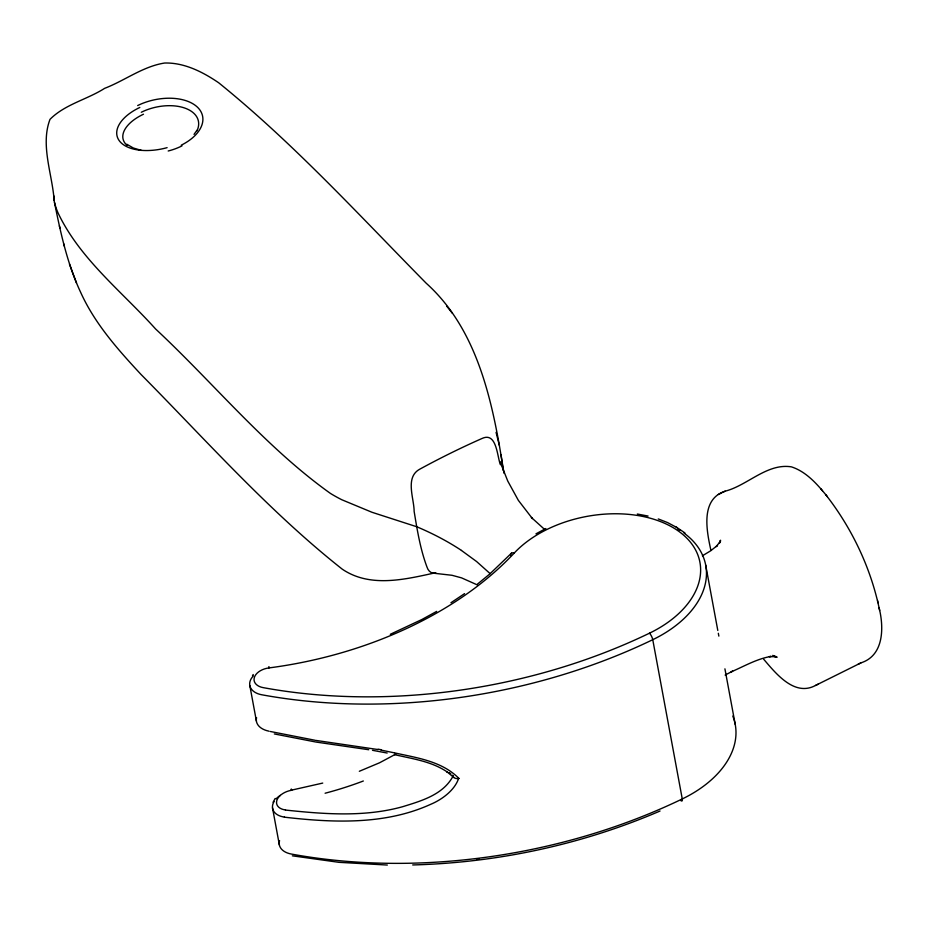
<?xml version="1.0" encoding="UTF-8"?>
<svg xmlns="http://www.w3.org/2000/svg" width="928" height="928" viewBox="0 0 928 928"><rect width="100%" height="100%" fill="white"/><g stroke="black" fill="none" stroke-linecap="round" stroke-linejoin="round"><path stroke-width="1.39" d="M719.664 542.787L720.534 540.224L719.409 543.042L720.557 541.094L716.138 546.673L717.518 545.339L710.732 550.768L702.392 555.802M273.087 802.233L275.187 798.44M252.497 675.572L253.24 674.528M194.033 134.374L196.956 130.291M511.467 553.181L489.624 574.13L477.479 584.083M822.498 490.773C814.03 480.808 804.182 470.995 791.456 466.865C767.178 462.898 747.353 485.553 725.139 491.179C700.35 499.194 706.579 530.526 710.802 549.852M450.95 602.748L464.58 593.63M395.838 754.081L379.564 762.781L359.333 771.284M436.67 611.401L421.764 619.568L390.305 634.288M535.955 533.844L545.85 528.519M763.605 659.124C775.762 673.368 794.426 696.893 815.503 685.467L860.987 662.847C884.106 655.493 883.978 627.212 879.106 607.898M725.128 675.074L732.633 671.153L731.078 671.918C744.198 666.281 756.923 658.752 771.191 656.386L769.289 656.653L776.423 656.676L774.184 656.386L777.096 657.256L772.722 655.4M718.365 494.508L721.218 493.116M722.286 492.582L725.139 491.179M858.145 664.239L860.987 662.847M815.503 685.467L818.368 684.064M660.052 811.014C582.042 844.584 497.547 862.715 412.693 864.954M322.735 783.081L291.148 790.227L291.276 789.032L291.844 790.157M434.037 573.075C404.063 579.675 369.715 587.83 342.258 569.166C269.016 511.316 206.538 440.684 140.998 374.436C117.81 349.485 94.691 323.524 80.574 292.169C67.303 263.796 60.633 232.998 54.485 202.466L54.265 201.283A47.618 30.415 -10.5 0 1 54.056 199.613L54.184 196.701A17.075 10.904 -10.5 0 1 54.288 196.214M435.777 572.738C431.601 574.444 428.098 570.848 426.984 567.043C420.291 549.156 417.217 530.12 414.132 511.34C414.108 498.29 404.689 477.12 419.955 469.081C440.22 458.038 460.961 447.783 482.073 438.457C496.747 431.601 497.118 456.483 500.412 464.719M387.347 865.047L338.975 862.332L292.355 855.825M432.1 573.028L452.029 575.29L461.576 577.877L477.456 584.965M285.441 810.051C324.232 814.169 364.739 817.301 402.787 806.664C421.579 800.829 443.306 794.716 453.189 775.889L452.412 775.216M284.397 817.174C333.059 822.788 385.004 825.096 430.662 804.332C442.389 799.414 454.917 789.937 458.699 778.198C441.809 761.238 417.206 757.874 394.899 752.956M368.764 749.731L315.868 742.029L274.317 733.932M316.007 740.428L378.125 749.557M315.23 740.3L270.303 731.484M372.499 750.311L387.173 753.037M637.316 514.019L648.092 516.061M380.956 750.068L394.435 752.863M394.435 754.615C412.6 758.849 431.949 761.378 447.632 772.258L446.867 771.725L453.885 777.502M269.062 731.206L268.436 731.055A20.602 13.143 -6.9 0 1 256.58 717.657M141.485 150.429L133.307 147.993L126.811 144.234M658.265 518.938L667.673 522.615L677.301 527.765M461.436 550.455L476.609 561.544L490.1 573.597M676.222 527.046L684.957 532.95M449.187 772.537L450.822 773.859M544.33 529.192L531.396 517.488L532.405 518.59L518.358 500.366L507.755 481.052L499.983 461.518M504.043 473.28L499.357 445.382C488.882 386.582 472.271 324.661 426.184 283.202C358.753 214.774 293.538 143.306 218.706 82.789C202.872 72.001 184.324 62.489 164.65 63.023C142.993 66.375 124.77 80.62 104.632 88.346C87.139 99.54 64.867 104.319 49.996 119.352C40.194 145.186 52.374 174.209 54.16 200.576M825.816 494.763C852.136 528.542 871.114 568.47 879.64 610.496M820.793 488.72L827.324 496.584M446.832 306.31L452.4 313.293M69.472 264.109L76.49 282.97M496.062 432.355L499.357 445.382M269.178 667.592L268.876 666.733L268.818 667.94A15.44 9.86 -10.5 0 0 254.33 677.544A15.44 9.86 -10.5 0 0 263.076 687.613A430.105 274.746 -10.5 0 0 649.484 633.186A102.962 65.772 -10.5 0 0 673.368 527.788A102.962 65.772 -10.5 0 0 514.251 553.03A311.692 199.102 -10.5 0 1 268.818 667.94M63.649 243.623L64.229 246.059M59.392 225.887L59.914 228.079M54.485 202.466L55.947 207.547A181.795 116.128 -10.5 0 0 58.267 213.405C80.295 259.399 122.136 291.74 155.568 328.953C213.95 383.38 265.164 446.855 330.414 493.406A194.915 124.503 -10.5 0 0 341.875 499.774L372 512.279L416.626 526.71A339.022 216.549 -10.5 0 1 461.471 550.432M877.54 600.486L878.016 602.782M705.674 565.024L717.796 630.437M718.33 633.279L718.852 636.121M724.919 668.833L735.196 724.292M272.496 807.801L279.363 844.932M249.841 685.676L256.395 721.021M501.062 454.824L503.092 470.055M127.113 145.383A38.825 20.161 -15 0 1 143.48 114.225M141.276 112.265A38.802 22.655 -12.7 0 1 184.254 107.88A38.802 22.655 -12.7 0 1 196.968 130.848M167.11 147.656A44.184 23.583 -14.5 0 1 118.981 140.325A44.184 23.583 -14.5 0 1 139.826 107.451M137.669 105.548A44.126 26.054 -12.4 0 1 197.038 106.801A44.126 26.054 -12.4 0 1 181.25 145.174M182.004 145.87A43.906 27.399 -11.6 0 1 168.188 150.997M459.151 778.476A5.638 3.608 -10.6 0 1 452.876 775.959M510.748 555.524A5.15 2.993 43 0 1 514.251 553.03M732.784 716.068A108.112 69.055 -10.5 0 1 682.266 798.95A5.15 1.554 64.2 0 1 680.676 800.458M684.052 533.124A108.112 69.055 -10.5 0 1 652.755 639.694L682.266 798.95A435.325 278.075 -10.5 0 1 291.23 854.027A20.59 13.154 -10.5 0 1 279.56 840.606M677.823 529.018A108.112 69.055 -10.5 0 1 679.888 530.282M649.496 633.186A5.15 1.554 64.2 0 1 652.755 639.694A435.325 278.075 -10.5 0 1 261.708 694.759A20.59 13.154 -10.5 0 1 253.286 675.99M479.393 858.794A430.105 274.746 -10.5 0 1 476.853 859.108M285.499 809.947A15.44 9.558 -15.2 0 1 276.811 800.562A15.44 9.558 -15.2 0 1 291.148 790.343M363.347 780.993A304.488 246.616 -17.6 0 1 325.102 793.231M284.455 817.092A20.602 12.864 -14 0 1 274.073 801.514M276.115 798.834A20.602 12.864 -14 0 1 280.279 795.389M378.16 749.198A136.23 69.902 11.9 0 1 381.002 749.708"/></g></svg>
